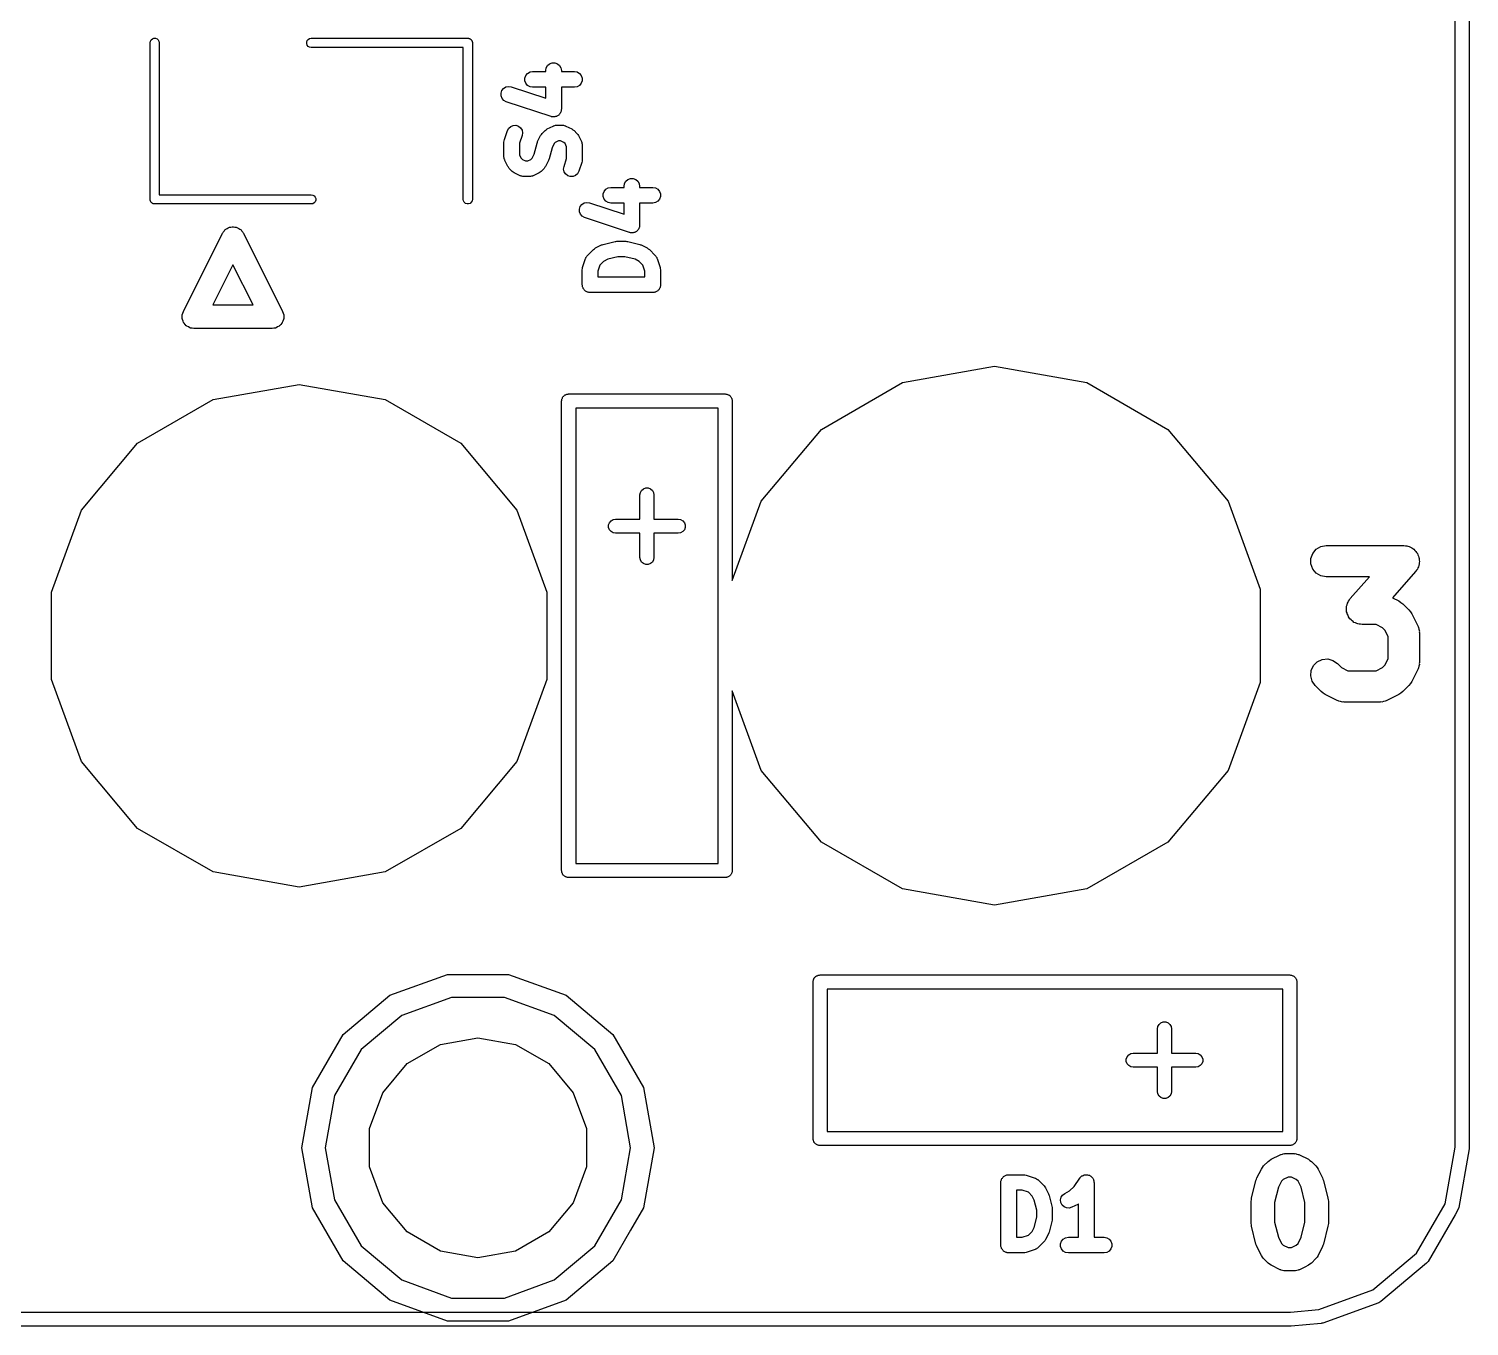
# Model space of a CAD drawing. Extents: x 51 to 137, y -158 to -25.
# Drawn here: x 113.15 to 136.51, y -122.82 to -101.76 of the extents above; entities that cross this region are included whole.
import ezdxf

# ---------------------------------------------------------------- set-up
doc = ezdxf.new("R2010")
doc.units = 0
doc.header["$MEASUREMENT"] = 0
doc.layers.add('BLACK', color=7, linetype='CONTINUOUS')

msp = doc.modelspace()

# ---------------------------------------------------------------- linework, layer by layer
at = {"layer": 'Black'}
for p, q in [((136.286, -119.911), (136.286, -28.1863)), ((136.515, -28.1813), (136.515, -119.921)), ((115.114, -101.991), (115.119, -101.965)), ((115.114, -104.531), (115.114, -101.991)), ((115.119, -101.965), (115.132, -101.943)), ((115.132, -101.943), (115.151, -101.926)), ((115.151, -101.926), (115.176, -101.917)), ((115.176, -101.917), (115.202, -101.917)), ((115.202, -101.917), (115.227, -101.926)), ((115.227, -101.926), (115.246, -101.943)), ((115.246, -101.943), (115.259, -101.965)), ((115.259, -101.965), (115.264, -101.991)), ((115.264, -101.991), (115.264, -104.456)), ((117.655, -101.978), (117.664, -101.953)), ((117.655, -102.004), (117.655, -101.978)), ((117.664, -102.028), (117.655, -102.004)), ((117.664, -101.953), (117.681, -101.934)), ((117.681, -102.048), (117.664, -102.028)), ((117.681, -101.934), (117.703, -101.921)), ((117.703, -102.061), (117.681, -102.048)), ((117.703, -101.921), (117.729, -101.916)), ((117.729, -102.066), (117.703, -102.061)), ((117.729, -101.916), (120.269, -101.916)), ((120.194, -102.066), (117.729, -102.066)), ((120.194, -104.531), (120.194, -102.066)), ((120.269, -101.916), (120.275, -101.917)), ((120.275, -101.917), (120.282, -101.917)), ((120.282, -101.917), (120.288, -101.919)), ((120.288, -101.919), (120.295, -101.921)), ((120.295, -101.921), (120.3, -101.924)), ((120.3, -101.924), (120.306, -101.926)), ((120.306, -101.926), (120.312, -101.93)), ((120.312, -101.93), (120.317, -101.934)), ((120.317, -101.934), (120.321, -101.939)), ((120.321, -101.939), (120.326, -101.943)), ((120.326, -101.943), (120.33, -101.948)), ((120.33, -101.948), (120.334, -101.953)), ((120.334, -101.953), (120.336, -101.96)), ((120.336, -101.96), (120.339, -101.965)), ((120.339, -101.965), (120.341, -101.972)), ((120.341, -101.972), (120.343, -101.978)), ((120.343, -101.978), (120.343, -101.985)), ((120.343, -101.985), (120.344, -101.991)), ((120.344, -101.991), (120.344, -104.531)), ((121.563, -102.357), (121.596, -102.329)), ((121.596, -102.329), (121.638, -102.313)), ((121.638, -102.313), (121.682, -102.313)), ((121.682, -102.313), (121.723, -102.329)), ((121.723, -102.329), (121.757, -102.357)), ((121.196, -102.562), (121.211, -102.52)), ((121.196, -102.606), (121.196, -102.562)), ((121.211, -102.52), (121.24, -102.486)), ((121.24, -102.486), (121.278, -102.464)), ((121.278, -102.464), (121.321, -102.457)), ((121.321, -102.457), (121.533, -102.457)), ((121.533, -102.439), (121.541, -102.395)), ((121.533, -102.457), (121.533, -102.439)), ((121.541, -102.395), (121.563, -102.357)), ((121.757, -102.357), (121.779, -102.395)), ((121.779, -102.395), (121.787, -102.439)), ((121.787, -102.439), (121.787, -102.457)), ((121.787, -102.457), (121.999, -102.457)), ((121.999, -102.457), (122.042, -102.464)), ((122.042, -102.464), (122.08, -102.486)), ((122.08, -102.486), (122.109, -102.52)), ((122.109, -102.52), (122.124, -102.562)), ((122.124, -102.562), (122.124, -102.606)), ((120.809, -102.807), (120.823, -102.765)), ((120.81, -102.851), (120.809, -102.807)), ((120.823, -102.765), (120.85, -102.731)), ((120.85, -102.731), (120.888, -102.707)), ((120.888, -102.707), (120.931, -102.699)), ((120.931, -102.699), (120.974, -102.705)), ((120.974, -102.705), (121.533, -102.891)), ((121.211, -102.647), (121.196, -102.606)), ((121.24, -102.681), (121.211, -102.647)), ((121.278, -102.703), (121.24, -102.681)), ((121.321, -102.711), (121.278, -102.703)), ((121.533, -102.711), (121.321, -102.711)), ((121.533, -102.891), (121.533, -102.711)), ((121.999, -102.711), (121.787, -102.711)), ((121.787, -102.711), (121.787, -103.067)), ((122.042, -102.703), (121.999, -102.711)), ((122.08, -102.681), (122.042, -102.703)), ((122.109, -102.647), (122.08, -102.681)), ((122.124, -102.606), (122.109, -102.647)), ((120.826, -102.892), (120.81, -102.851)), ((120.855, -102.925), (120.826, -102.892)), ((120.894, -102.946), (120.855, -102.925)), ((121.62, -103.188), (120.894, -102.946)), ((121.629, -103.189), (121.62, -103.188)), ((121.638, -103.193), (121.629, -103.189)), ((121.651, -103.193), (121.638, -103.193)), ((121.663, -103.194), (121.651, -103.193)), ((121.673, -103.193), (121.663, -103.194)), ((121.682, -103.193), (121.673, -103.193)), ((121.694, -103.188), (121.682, -103.193)), ((121.707, -103.186), (121.694, -103.188)), ((121.715, -103.181), (121.707, -103.186)), ((121.723, -103.177), (121.715, -103.181)), ((121.733, -103.169), (121.723, -103.177)), ((121.744, -103.162), (121.733, -103.169)), ((121.75, -103.155), (121.744, -103.162)), ((121.757, -103.149), (121.75, -103.155)), ((121.764, -103.138), (121.757, -103.149)), ((121.772, -103.128), (121.764, -103.138)), ((121.775, -103.119), (121.772, -103.128)), ((121.779, -103.111), (121.775, -103.119)), ((121.782, -103.098), (121.779, -103.111)), ((121.786, -103.086), (121.782, -103.098)), ((121.787, -103.067), (121.785, -103.077)), ((121.785, -103.077), (121.786, -103.086)), ((120.862, -103.56), (120.911, -103.414)), ((120.911, -103.414), (120.932, -103.376)), ((120.932, -103.376), (120.965, -103.346)), ((120.965, -103.346), (121.006, -103.33)), ((121.006, -103.33), (121.05, -103.329)), ((121.05, -103.329), (121.091, -103.343)), ((121.091, -103.343), (121.126, -103.37)), ((121.151, -103.495), (121.11, -103.62)), ((121.126, -103.37), (121.149, -103.408)), ((121.149, -103.408), (121.158, -103.451)), ((121.158, -103.451), (121.151, -103.495)), ((121.401, -103.591), (121.45, -103.494)), ((121.45, -103.494), (121.462, -103.478)), ((121.462, -103.478), (121.473, -103.461)), ((121.473, -103.461), (121.522, -103.413)), ((121.522, -103.413), (121.538, -103.401)), ((121.538, -103.401), (121.555, -103.389)), ((121.555, -103.389), (121.652, -103.341)), ((121.652, -103.341), (121.659, -103.339)), ((121.659, -103.339), (121.665, -103.335)), ((121.665, -103.335), (121.68, -103.333)), ((121.68, -103.333), (121.694, -103.328)), ((121.694, -103.328), (121.701, -103.329)), ((121.701, -103.329), (121.708, -103.328)), ((121.708, -103.328), (121.805, -103.328)), ((121.805, -103.328), (121.812, -103.329)), ((121.812, -103.329), (121.82, -103.328)), ((121.82, -103.328), (121.834, -103.333)), ((121.834, -103.333), (121.849, -103.335)), ((121.849, -103.335), (121.855, -103.339)), ((121.855, -103.339), (121.862, -103.341)), ((121.862, -103.341), (121.959, -103.389)), ((121.959, -103.389), (121.975, -103.401)), ((121.975, -103.401), (121.992, -103.413)), ((121.992, -103.413), (122.04, -103.461)), ((122.04, -103.461), (122.052, -103.478)), ((122.052, -103.478), (122.064, -103.494)), ((122.064, -103.494), (122.112, -103.591)), ((120.856, -103.6), (120.859, -103.58)), ((120.856, -103.842), (120.856, -103.6)), ((120.859, -103.58), (120.862, -103.56)), ((121.11, -103.62), (121.11, -103.812)), ((121.347, -103.797), (121.392, -103.617)), ((121.392, -103.617), (121.397, -103.605)), ((121.397, -103.605), (121.401, -103.591)), ((121.635, -103.692), (121.59, -103.872)), ((121.668, -103.627), (121.635, -103.692)), ((121.687, -103.607), (121.668, -103.627)), ((121.738, -103.582), (121.687, -103.607)), ((121.775, -103.582), (121.738, -103.582)), ((121.827, -103.607), (121.775, -103.582)), ((121.846, -103.627), (121.827, -103.607)), ((121.872, -103.678), (121.846, -103.627)), ((121.872, -103.869), (121.872, -103.678)), ((122.112, -103.591), (122.114, -103.598)), ((122.114, -103.598), (122.118, -103.605)), ((122.118, -103.605), (122.121, -103.619)), ((122.121, -103.619), (122.125, -103.634)), ((122.125, -103.634), (122.124, -103.641)), ((122.124, -103.641), (122.126, -103.648)), ((122.126, -103.648), (122.126, -103.89)), ((120.857, -103.849), (120.856, -103.842)), ((120.856, -103.856), (120.857, -103.849)), ((120.861, -103.87), (120.856, -103.856)), ((120.863, -103.885), (120.861, -103.87)), ((120.867, -103.891), (120.863, -103.885)), ((120.869, -103.898), (120.867, -103.891)), ((120.917, -103.995), (120.869, -103.898)), ((121.11, -103.812), (121.135, -103.863)), ((121.135, -103.863), (121.155, -103.882)), ((121.155, -103.882), (121.206, -103.908)), ((121.206, -103.908), (121.243, -103.908)), ((121.243, -103.908), (121.294, -103.882)), ((121.294, -103.882), (121.314, -103.863)), ((121.314, -103.863), (121.347, -103.797)), ((121.58, -103.898), (121.532, -103.995)), ((121.584, -103.885), (121.58, -103.898)), ((121.59, -103.872), (121.584, -103.885)), ((121.83, -103.995), (121.872, -103.869)), ((122.119, -103.93), (122.071, -104.075)), ((122.122, -103.91), (122.119, -103.93)), ((122.126, -103.89), (122.122, -103.91)), ((120.93, -104.011), (120.917, -103.995)), ((120.941, -104.028), (120.93, -104.011)), ((120.99, -104.077), (120.941, -104.028)), ((121.006, -104.088), (120.99, -104.077)), ((121.023, -104.1), (121.006, -104.088)), ((121.119, -104.149), (121.023, -104.1)), ((121.126, -104.151), (121.119, -104.149)), ((121.133, -104.154), (121.126, -104.151)), ((121.147, -104.157), (121.133, -104.154)), ((121.162, -104.161), (121.147, -104.157)), ((121.169, -104.161), (121.162, -104.161)), ((121.176, -104.162), (121.169, -104.161)), ((121.273, -104.162), (121.176, -104.162)), ((121.28, -104.161), (121.273, -104.162)), ((121.287, -104.161), (121.28, -104.161)), ((121.302, -104.157), (121.287, -104.161)), ((121.316, -104.154), (121.302, -104.157)), ((121.323, -104.151), (121.316, -104.154)), ((121.33, -104.149), (121.323, -104.151)), ((121.426, -104.1), (121.33, -104.149)), ((121.443, -104.088), (121.426, -104.1)), ((121.459, -104.077), (121.443, -104.088)), ((121.508, -104.028), (121.459, -104.077)), ((121.52, -104.011), (121.508, -104.028)), ((121.532, -103.995), (121.52, -104.011)), ((121.823, -104.039), (121.83, -103.995)), ((121.832, -104.082), (121.823, -104.039)), ((121.855, -104.119), (121.832, -104.082)), ((121.89, -104.147), (121.855, -104.119)), ((121.932, -104.161), (121.89, -104.147)), ((121.976, -104.16), (121.932, -104.161)), ((122.017, -104.143), (121.976, -104.16)), ((122.05, -104.114), (122.017, -104.143)), ((122.071, -104.075), (122.05, -104.114)), ((122.833, -104.238), (122.867, -104.21)), ((122.867, -104.21), (122.908, -104.195)), ((122.908, -104.195), (122.952, -104.195)), ((122.952, -104.195), (122.994, -104.21)), ((122.994, -104.21), (123.027, -104.238)), ((122.466, -104.443), (122.482, -104.401)), ((122.466, -104.487), (122.466, -104.443)), ((122.482, -104.401), (122.51, -104.368)), ((122.51, -104.368), (122.548, -104.346)), ((122.548, -104.346), (122.592, -104.338)), ((122.592, -104.338), (122.803, -104.338)), ((122.803, -104.32), (122.811, -104.276)), ((122.803, -104.338), (122.803, -104.32)), ((122.811, -104.276), (122.833, -104.238)), ((123.027, -104.238), (123.05, -104.276)), ((123.05, -104.276), (123.057, -104.32)), ((123.057, -104.32), (123.057, -104.338)), ((123.057, -104.338), (123.269, -104.338)), ((123.269, -104.338), (123.312, -104.346)), ((123.312, -104.346), (123.35, -104.368)), ((123.35, -104.368), (123.379, -104.401)), ((123.379, -104.401), (123.394, -104.443)), ((123.394, -104.443), (123.394, -104.487)), ((115.115, -104.537), (115.114, -104.531)), ((115.115, -104.544), (115.115, -104.537)), ((115.117, -104.55), (115.115, -104.544)), ((115.119, -104.557), (115.117, -104.55)), ((115.122, -104.562), (115.119, -104.557)), ((115.124, -104.569), (115.122, -104.562)), ((115.128, -104.574), (115.124, -104.569)), ((115.132, -104.579), (115.128, -104.574)), ((115.137, -104.583), (115.132, -104.579)), ((115.141, -104.588), (115.137, -104.583)), ((115.146, -104.592), (115.141, -104.588)), ((115.151, -104.596), (115.146, -104.592)), ((115.158, -104.598), (115.151, -104.596)), ((115.163, -104.601), (115.158, -104.598)), ((115.17, -104.603), (115.163, -104.601)), ((115.176, -104.605), (115.17, -104.603)), ((115.183, -104.605), (115.176, -104.605)), ((115.189, -104.606), (115.183, -104.605)), ((117.729, -104.606), (115.189, -104.606)), ((115.264, -104.456), (117.729, -104.456)), ((117.729, -104.456), (117.755, -104.461)), ((117.755, -104.601), (117.729, -104.606)), ((117.755, -104.461), (117.777, -104.474)), ((117.777, -104.588), (117.755, -104.601)), ((117.777, -104.474), (117.794, -104.493)), ((117.794, -104.569), (117.777, -104.588)), ((117.794, -104.493), (117.803, -104.518)), ((117.803, -104.544), (117.794, -104.569)), ((117.803, -104.518), (117.803, -104.544)), ((120.199, -104.557), (120.194, -104.531)), ((120.212, -104.579), (120.199, -104.557)), ((120.231, -104.596), (120.212, -104.579)), ((120.256, -104.605), (120.231, -104.596)), ((120.282, -104.605), (120.256, -104.605)), ((120.306, -104.596), (120.282, -104.605)), ((120.326, -104.579), (120.306, -104.596)), ((120.339, -104.557), (120.326, -104.579)), ((120.344, -104.531), (120.339, -104.557)), ((122.079, -104.688), (122.093, -104.646)), ((122.08, -104.732), (122.079, -104.688)), ((122.093, -104.646), (122.12, -104.612)), ((122.12, -104.612), (122.158, -104.589)), ((122.158, -104.589), (122.201, -104.58)), ((122.201, -104.58), (122.245, -104.586)), ((122.245, -104.586), (122.803, -104.773)), ((122.482, -104.528), (122.466, -104.487)), ((122.51, -104.562), (122.482, -104.528)), ((122.548, -104.584), (122.51, -104.562)), ((122.592, -104.592), (122.548, -104.584)), ((122.803, -104.592), (122.592, -104.592)), ((122.803, -104.773), (122.803, -104.592)), ((123.269, -104.592), (123.057, -104.592)), ((123.057, -104.592), (123.057, -104.949)), ((123.312, -104.584), (123.269, -104.592)), ((123.35, -104.562), (123.312, -104.584)), ((123.379, -104.528), (123.35, -104.562)), ((123.394, -104.487), (123.379, -104.528)), ((122.096, -104.773), (122.08, -104.732)), ((122.126, -104.806), (122.096, -104.773)), ((122.164, -104.827), (122.126, -104.806)), ((122.89, -105.069), (122.164, -104.827)), ((115.654, -106.351), (116.289, -105.081)), ((116.289, -105.081), (116.295, -105.072)), ((116.295, -105.072), (116.3, -105.061)), ((116.3, -105.061), (116.315, -105.045)), ((116.315, -105.045), (116.328, -105.028)), ((116.328, -105.028), (116.338, -105.021)), ((116.338, -105.021), (116.346, -105.013)), ((116.346, -105.013), (116.365, -105.003)), ((116.365, -105.003), (116.383, -104.991)), ((116.383, -104.991), (116.394, -104.989)), ((116.394, -104.989), (116.405, -104.983)), ((116.405, -104.983), (116.426, -104.981)), ((116.426, -104.981), (116.448, -104.976)), ((116.448, -104.976), (116.459, -104.977)), ((116.459, -104.977), (116.47, -104.976)), ((116.47, -104.976), (116.492, -104.981)), ((116.492, -104.981), (116.513, -104.983)), ((116.513, -104.983), (116.524, -104.989)), ((116.524, -104.989), (116.535, -104.991)), ((116.535, -104.991), (116.553, -105.003)), ((116.553, -105.003), (116.572, -105.013)), ((116.572, -105.013), (116.58, -105.021)), ((116.58, -105.021), (116.59, -105.028)), ((116.59, -105.028), (116.603, -105.045)), ((116.603, -105.045), (116.618, -105.061)), ((116.618, -105.061), (116.623, -105.072)), ((116.623, -105.072), (116.629, -105.081)), ((116.629, -105.081), (117.264, -106.351)), ((122.899, -105.071), (122.89, -105.069)), ((122.908, -105.074), (122.899, -105.071)), ((122.921, -105.074), (122.908, -105.074)), ((122.934, -105.076), (122.921, -105.074)), ((122.943, -105.074), (122.934, -105.076)), ((122.952, -105.074), (122.943, -105.074)), ((122.964, -105.069), (122.952, -105.074)), ((122.977, -105.067), (122.964, -105.069)), ((122.985, -105.062), (122.977, -105.067)), ((122.994, -105.059), (122.985, -105.062)), ((123.004, -105.051), (122.994, -105.059)), ((123.014, -105.044), (123.004, -105.051)), ((123.02, -105.036), (123.014, -105.044)), ((123.027, -105.03), (123.02, -105.036)), ((123.034, -105.019), (123.027, -105.03)), ((123.042, -105.009), (123.034, -105.019)), ((123.045, -105), (123.042, -105.009)), ((123.05, -104.992), (123.045, -105)), ((123.052, -104.98), (123.05, -104.992)), ((123.056, -104.967), (123.052, -104.98)), ((123.057, -104.949), (123.056, -104.958)), ((123.056, -104.958), (123.056, -104.967)), ((122.211, -105.44), (122.308, -105.343)), ((122.308, -105.343), (122.325, -105.331)), ((122.325, -105.331), (122.341, -105.319)), ((122.341, -105.319), (122.438, -105.271)), ((122.438, -105.271), (122.451, -105.267)), ((122.451, -105.267), (122.464, -105.261)), ((122.464, -105.261), (122.657, -105.213)), ((122.657, -105.213), (122.673, -105.212)), ((122.673, -105.212), (122.688, -105.209)), ((122.688, -105.209), (122.833, -105.209)), ((122.833, -105.209), (122.849, -105.212)), ((122.849, -105.212), (122.864, -105.213)), ((122.864, -105.213), (123.058, -105.261)), ((123.058, -105.261), (123.07, -105.267)), ((123.07, -105.267), (123.084, -105.271)), ((123.084, -105.271), (123.181, -105.319)), ((123.181, -105.319), (123.197, -105.331)), ((123.197, -105.331), (123.214, -105.343)), ((123.214, -105.343), (123.31, -105.44)), ((116.459, -105.592), (116.132, -106.245)), ((116.786, -106.245), (116.459, -105.592)), ((122.132, -105.634), (122.181, -105.489)), ((122.181, -105.489), (122.184, -105.483)), ((122.184, -105.483), (122.186, -105.476)), ((122.186, -105.476), (122.195, -105.463)), ((122.195, -105.463), (122.202, -105.45)), ((122.202, -105.45), (122.207, -105.446)), ((122.207, -105.446), (122.211, -105.44)), ((122.412, -105.598), (122.38, -105.695)), ((122.473, -105.537), (122.412, -105.598)), ((122.539, -105.504), (122.473, -105.537)), ((122.704, -105.463), (122.539, -105.504)), ((122.818, -105.463), (122.704, -105.463)), ((122.983, -105.504), (122.818, -105.463)), ((123.048, -105.537), (122.983, -105.504)), ((123.109, -105.598), (123.048, -105.537)), ((123.142, -105.695), (123.109, -105.598)), ((123.31, -105.44), (123.314, -105.446)), ((123.314, -105.446), (123.32, -105.45)), ((123.32, -105.45), (123.327, -105.463)), ((123.327, -105.463), (123.336, -105.476)), ((123.336, -105.476), (123.337, -105.483)), ((123.337, -105.483), (123.341, -105.489)), ((123.341, -105.489), (123.389, -105.634)), ((122.126, -105.674), (122.129, -105.654)), ((122.126, -105.916), (122.126, -105.674)), ((122.129, -105.654), (122.132, -105.634)), ((122.38, -105.695), (122.38, -105.789)), ((122.38, -105.789), (123.142, -105.789)), ((123.142, -105.789), (123.142, -105.695)), ((123.389, -105.634), (123.392, -105.654)), ((123.392, -105.654), (123.396, -105.674)), ((123.396, -105.674), (123.396, -105.916)), ((122.128, -105.927), (122.126, -105.916)), ((122.128, -105.938), (122.128, -105.927)), ((122.132, -105.949), (122.128, -105.938)), ((122.134, -105.96), (122.132, -105.949)), ((122.139, -105.969), (122.134, -105.96)), ((122.143, -105.98), (122.139, -105.969)), ((122.15, -105.988), (122.143, -105.98)), ((122.156, -105.998), (122.15, -105.988)), ((122.164, -106.005), (122.156, -105.998)), ((122.171, -106.014), (122.164, -106.005)), ((122.181, -106.019), (122.171, -106.014)), ((122.189, -106.026), (122.181, -106.019)), ((122.2, -106.03), (122.189, -106.026)), ((122.209, -106.036), (122.2, -106.03)), ((122.22, -106.038), (122.209, -106.036)), ((122.231, -106.041), (122.22, -106.038)), ((122.242, -106.041), (122.231, -106.041)), ((122.253, -106.043), (122.242, -106.041)), ((123.269, -106.043), (122.253, -106.043)), ((123.28, -106.041), (123.269, -106.043)), ((123.291, -106.041), (123.28, -106.041)), ((123.301, -106.038), (123.291, -106.041)), ((123.312, -106.036), (123.301, -106.038)), ((123.322, -106.03), (123.312, -106.036)), ((123.332, -106.026), (123.322, -106.03)), ((123.341, -106.019), (123.332, -106.026)), ((123.35, -106.014), (123.341, -106.019)), ((123.358, -106.005), (123.35, -106.014)), ((123.366, -105.998), (123.358, -106.005)), ((123.372, -105.988), (123.366, -105.998)), ((123.379, -105.98), (123.372, -105.988)), ((123.383, -105.969), (123.379, -105.98)), ((123.388, -105.96), (123.383, -105.969)), ((123.39, -105.949), (123.388, -105.96)), ((123.394, -105.938), (123.39, -105.949)), ((123.396, -105.916), (123.394, -105.927)), ((123.394, -105.927), (123.394, -105.938)), ((116.132, -106.245), (116.786, -106.245)), ((115.635, -106.414), (115.636, -106.409)), ((115.636, -106.442), (115.635, -106.414)), ((115.636, -106.403), (115.646, -106.377)), ((115.636, -106.409), (115.636, -106.403)), ((115.636, -106.469), (115.636, -106.442)), ((115.638, -106.475), (115.636, -106.469)), ((115.639, -106.48), (115.638, -106.475)), ((115.65, -106.505), (115.639, -106.48)), ((115.646, -106.377), (115.654, -106.351)), ((115.659, -106.531), (115.65, -106.505)), ((115.663, -106.536), (115.659, -106.531)), ((115.665, -106.541), (115.663, -106.536)), ((115.684, -106.561), (115.665, -106.541)), ((117.253, -106.541), (117.234, -106.561)), ((117.255, -106.536), (117.253, -106.541)), ((117.259, -106.531), (117.255, -106.536)), ((117.268, -106.505), (117.259, -106.531)), ((117.264, -106.351), (117.272, -106.377)), ((117.279, -106.48), (117.268, -106.505)), ((117.272, -106.377), (117.282, -106.403)), ((117.28, -106.475), (117.279, -106.48)), ((117.282, -106.469), (117.28, -106.475)), ((117.282, -106.403), (117.282, -106.409)), ((117.282, -106.409), (117.283, -106.414)), ((117.283, -106.414), (117.282, -106.442)), ((117.282, -106.442), (117.282, -106.469)), ((115.702, -106.582), (115.684, -106.561)), ((115.707, -106.585), (115.702, -106.582)), ((115.711, -106.589), (115.707, -106.585)), ((115.735, -106.601), (115.711, -106.589)), ((115.759, -106.615), (115.735, -106.601)), ((115.765, -106.616), (115.759, -106.615)), ((115.77, -106.619), (115.765, -106.616)), ((115.797, -106.622), (115.77, -106.619)), ((115.824, -106.626), (115.797, -106.622)), ((117.094, -106.626), (115.824, -106.626)), ((117.121, -106.622), (117.094, -106.626)), ((117.148, -106.619), (117.121, -106.622)), ((117.153, -106.616), (117.148, -106.619)), ((117.159, -106.615), (117.153, -106.616)), ((117.183, -106.601), (117.159, -106.615)), ((117.207, -106.589), (117.183, -106.601)), ((117.211, -106.585), (117.207, -106.589)), ((117.216, -106.582), (117.211, -106.585)), ((117.234, -106.561), (117.216, -106.582)), ((127.32, -107.504), (128.816, -107.24)), ((128.816, -107.24), (130.312, -107.504)), ((116.138, -107.78), (117.533, -107.533)), ((117.533, -107.533), (118.928, -107.78)), ((121.817, -107.73), (121.825, -107.723)), ((121.825, -107.723), (121.832, -107.715)), ((121.832, -107.715), (121.84, -107.71)), ((121.84, -107.71), (121.848, -107.704)), ((121.848, -107.704), (121.857, -107.701)), ((121.857, -107.701), (121.866, -107.696)), ((121.866, -107.696), (121.876, -107.694)), ((121.876, -107.694), (121.885, -107.69)), ((121.885, -107.69), (121.895, -107.69)), ((121.895, -107.69), (121.905, -107.689)), ((121.905, -107.689), (124.445, -107.689)), ((124.445, -107.689), (124.455, -107.69)), ((124.455, -107.69), (124.465, -107.69)), ((124.465, -107.69), (124.474, -107.694)), ((124.474, -107.694), (124.484, -107.696)), ((124.484, -107.696), (124.493, -107.701)), ((124.493, -107.701), (124.502, -107.704)), ((124.502, -107.704), (124.51, -107.71)), ((124.51, -107.71), (124.518, -107.715)), ((124.518, -107.715), (124.525, -107.723)), ((124.525, -107.723), (124.533, -107.73)), ((126.005, -108.263), (127.32, -107.504)), ((130.312, -107.504), (131.627, -108.263)), ((114.911, -108.488), (116.138, -107.78)), ((118.928, -107.78), (120.155, -108.488)), ((121.791, -107.803), (121.792, -107.793)), ((121.791, -115.423), (121.791, -107.803)), ((121.792, -107.783), (121.796, -107.774)), ((121.792, -107.793), (121.792, -107.783)), ((121.796, -107.774), (121.798, -107.764)), ((121.798, -107.764), (121.803, -107.755)), ((121.803, -107.755), (121.806, -107.746)), ((121.806, -107.746), (121.812, -107.738)), ((121.812, -107.738), (121.817, -107.73)), ((124.331, -107.917), (122.019, -107.917)), ((122.019, -107.917), (122.019, -115.309)), ((124.331, -115.309), (124.331, -107.917)), ((124.533, -107.73), (124.538, -107.738)), ((124.538, -107.738), (124.544, -107.746)), ((124.544, -107.746), (124.547, -107.755)), ((124.547, -107.755), (124.552, -107.764)), ((124.552, -107.764), (124.554, -107.774)), ((124.554, -107.774), (124.558, -107.783)), ((124.558, -107.783), (124.558, -107.793)), ((124.558, -107.793), (124.559, -107.803)), ((124.559, -107.803), (124.559, -110.717)), ((125.029, -109.427), (126.005, -108.263)), ((131.627, -108.263), (132.603, -109.427)), ((114, -109.573), (114.911, -108.488)), ((120.155, -108.488), (121.066, -109.573)), ((123.061, -109.327), (123.068, -109.288)), ((123.061, -109.721), (123.061, -109.327)), ((123.068, -109.288), (123.087, -109.254)), ((123.087, -109.254), (123.118, -109.228)), ((123.118, -109.228), (123.155, -109.214)), ((123.155, -109.214), (123.195, -109.214)), ((123.195, -109.214), (123.232, -109.228)), ((123.232, -109.228), (123.263, -109.254)), ((123.263, -109.254), (123.282, -109.288)), ((123.282, -109.288), (123.289, -109.327)), ((123.289, -109.327), (123.289, -109.721)), ((113.515, -110.905), (114, -109.573)), ((121.066, -109.573), (121.551, -110.905)), ((124.559, -110.717), (125.029, -109.427)), ((132.603, -109.427), (133.122, -110.854)), ((122.554, -109.815), (122.568, -109.778)), ((122.554, -109.855), (122.554, -109.815)), ((122.568, -109.778), (122.594, -109.747)), ((122.594, -109.747), (122.628, -109.728)), ((122.628, -109.728), (122.667, -109.721)), ((122.667, -109.721), (123.061, -109.721)), ((123.289, -109.721), (123.683, -109.721)), ((123.683, -109.721), (123.722, -109.728)), ((123.722, -109.728), (123.756, -109.747)), ((123.756, -109.747), (123.782, -109.778)), ((123.782, -109.778), (123.796, -109.815)), ((123.796, -109.815), (123.796, -109.855)), ((122.568, -109.892), (122.554, -109.855)), ((122.594, -109.923), (122.568, -109.892)), ((122.628, -109.942), (122.594, -109.923)), ((122.667, -109.949), (122.628, -109.942)), ((123.061, -109.949), (122.667, -109.949)), ((123.061, -110.343), (123.061, -109.949)), ((123.683, -109.949), (123.289, -109.949)), ((123.289, -109.949), (123.289, -110.343)), ((123.722, -109.942), (123.683, -109.949)), ((123.756, -109.923), (123.722, -109.942)), ((123.782, -109.892), (123.756, -109.923)), ((123.796, -109.855), (123.782, -109.892)), ((133.947, -110.359), (133.977, -110.276)), ((133.977, -110.276), (134.033, -110.209)), ((134.033, -110.209), (134.11, -110.165)), ((134.11, -110.165), (134.197, -110.149)), ((134.197, -110.149), (135.455, -110.149)), ((135.455, -110.149), (135.479, -110.154)), ((135.479, -110.154), (135.504, -110.154)), ((135.504, -110.154), (135.522, -110.161)), ((135.522, -110.161), (135.541, -110.165)), ((135.541, -110.165), (135.563, -110.177)), ((135.563, -110.177), (135.586, -110.186)), ((135.586, -110.186), (135.601, -110.199)), ((135.601, -110.199), (135.618, -110.209)), ((135.618, -110.209), (135.634, -110.228)), ((135.634, -110.228), (135.652, -110.244)), ((135.652, -110.244), (135.662, -110.261)), ((135.662, -110.261), (135.675, -110.276)), ((135.675, -110.276), (135.683, -110.3)), ((123.068, -110.382), (123.061, -110.343)), ((123.087, -110.416), (123.068, -110.382)), ((123.118, -110.442), (123.087, -110.416)), ((123.155, -110.456), (123.118, -110.442)), ((123.195, -110.456), (123.155, -110.456)), ((123.232, -110.442), (123.195, -110.456)), ((123.263, -110.416), (123.232, -110.442)), ((123.282, -110.382), (123.263, -110.416)), ((123.289, -110.343), (123.282, -110.382)), ((133.947, -110.448), (133.947, -110.359)), ((133.977, -110.53), (133.947, -110.448)), ((134.033, -110.598), (133.977, -110.53)), ((135.675, -110.53), (135.659, -110.549)), ((135.681, -110.512), (135.675, -110.53)), ((135.691, -110.495), (135.681, -110.512)), ((135.683, -110.3), (135.695, -110.321)), ((135.696, -110.471), (135.691, -110.495)), ((135.695, -110.321), (135.698, -110.341)), ((135.705, -110.448), (135.696, -110.471)), ((135.698, -110.341), (135.705, -110.359)), ((135.705, -110.359), (135.705, -110.384)), ((135.705, -110.384), (135.709, -110.409)), ((135.709, -110.409), (135.705, -110.428)), ((135.705, -110.428), (135.705, -110.448)), ((134.11, -110.642), (134.033, -110.598)), ((134.197, -110.657), (134.11, -110.642)), ((134.895, -110.657), (134.197, -110.657)), ((134.586, -111.01), (134.895, -110.657)), ((135.646, -110.571), (135.273, -110.996)), ((135.659, -110.549), (135.646, -110.571)), ((113.515, -112.321), (113.515, -110.905)), ((121.551, -110.905), (121.551, -112.321)), ((133.122, -110.854), (133.122, -112.372)), ((135.273, -110.996), (135.375, -111.047)), ((134.523, -111.172), (134.527, -111.153)), ((134.527, -111.197), (134.523, -111.172)), ((134.527, -111.133), (134.536, -111.11)), ((134.527, -111.153), (134.527, -111.133)), ((134.527, -111.222), (134.527, -111.197)), ((134.534, -111.24), (134.527, -111.222)), ((134.536, -111.11), (134.54, -111.086)), ((134.54, -111.086), (134.551, -111.069)), ((134.551, -111.069), (134.557, -111.05)), ((134.557, -111.05), (134.573, -111.031)), ((134.573, -111.031), (134.586, -111.01)), ((135.375, -111.047), (135.407, -111.071)), ((135.407, -111.071), (135.441, -111.095)), ((135.441, -111.095), (135.537, -111.191)), ((135.537, -111.191), (135.561, -111.225)), ((135.561, -111.225), (135.585, -111.257)), ((134.537, -111.259), (134.534, -111.24)), ((134.549, -111.281), (134.537, -111.259)), ((134.557, -111.304), (134.549, -111.281)), ((134.57, -111.32), (134.557, -111.304)), ((134.579, -111.337), (134.57, -111.32)), ((134.598, -111.353), (134.579, -111.337)), ((134.614, -111.372), (134.598, -111.353)), ((134.631, -111.382), (134.614, -111.372)), ((134.646, -111.395), (134.631, -111.382)), ((134.669, -111.404), (134.646, -111.395)), ((134.69, -111.416), (134.669, -111.404)), ((134.71, -111.42), (134.69, -111.416)), ((134.728, -111.427), (134.71, -111.42)), ((134.753, -111.427), (134.728, -111.427)), ((134.777, -111.431), (134.753, -111.427)), ((135.008, -111.431), (134.777, -111.431)), ((135.111, -111.483), (135.008, -111.431)), ((135.585, -111.257), (135.682, -111.451)), ((135.682, -111.451), (135.686, -111.465)), ((135.686, -111.465), (135.693, -111.478)), ((135.149, -111.521), (135.111, -111.483)), ((135.201, -111.625), (135.149, -111.521)), ((135.201, -111.988), (135.201, -111.625)), ((135.693, -111.478), (135.698, -111.507)), ((135.698, -111.507), (135.707, -111.536)), ((135.707, -111.536), (135.706, -111.55)), ((135.706, -111.55), (135.709, -111.565)), ((135.709, -111.565), (135.709, -112.048)), ((133.951, -112.176), (133.989, -112.096)), ((133.989, -112.096), (134.051, -112.034)), ((134.051, -112.034), (134.131, -111.997)), ((134.131, -111.997), (134.219, -111.989)), ((134.219, -111.989), (134.304, -112.012)), ((134.304, -112.012), (134.376, -112.062)), ((134.376, -112.062), (134.444, -112.13)), ((134.444, -112.13), (134.547, -112.181)), ((135.008, -112.181), (135.111, -112.13)), ((135.111, -112.13), (135.149, -112.091)), ((135.149, -112.091), (135.201, -111.988)), ((135.682, -112.162), (135.585, -112.355)), ((135.686, -112.148), (135.682, -112.162)), ((135.693, -112.135), (135.686, -112.148)), ((135.698, -112.106), (135.693, -112.135)), ((135.707, -112.077), (135.698, -112.106)), ((135.709, -112.048), (135.706, -112.063)), ((135.706, -112.063), (135.707, -112.077)), ((114, -113.653), (113.515, -112.321)), ((121.551, -112.321), (121.066, -113.653)), ((133.122, -112.372), (132.603, -113.799)), ((133.944, -112.264), (133.951, -112.176)), ((133.966, -112.349), (133.944, -112.264)), ((134.017, -112.421), (133.966, -112.349)), ((134.547, -112.181), (135.008, -112.181)), ((135.561, -112.388), (135.537, -112.421)), ((135.585, -112.355), (135.561, -112.388)), ((125.029, -113.799), (124.559, -112.509)), ((124.559, -112.509), (124.559, -115.423)), ((134.114, -112.518), (134.017, -112.421)), ((134.147, -112.542), (134.114, -112.518)), ((134.18, -112.566), (134.147, -112.542)), ((134.373, -112.663), (134.18, -112.566)), ((135.375, -112.566), (135.181, -112.663)), ((135.407, -112.542), (135.375, -112.566)), ((135.441, -112.518), (135.407, -112.542)), ((135.537, -112.421), (135.441, -112.518)), ((134.387, -112.667), (134.373, -112.663)), ((134.4, -112.674), (134.387, -112.667)), ((134.429, -112.679), (134.4, -112.674)), ((134.458, -112.688), (134.429, -112.679)), ((134.473, -112.687), (134.458, -112.688)), ((134.487, -112.689), (134.473, -112.687)), ((135.068, -112.689), (134.487, -112.689)), ((135.082, -112.687), (135.068, -112.689)), ((135.097, -112.688), (135.082, -112.687)), ((135.125, -112.679), (135.097, -112.688)), ((135.154, -112.674), (135.125, -112.679)), ((135.167, -112.667), (135.154, -112.674)), ((135.181, -112.663), (135.167, -112.667)), ((114.911, -114.738), (114, -113.653)), ((121.066, -113.653), (120.155, -114.738)), ((126.005, -114.963), (125.029, -113.799)), ((132.603, -113.799), (131.627, -114.963)), ((116.138, -115.446), (114.911, -114.738)), ((120.155, -114.738), (118.928, -115.446)), ((127.32, -115.722), (126.005, -114.963)), ((131.627, -114.963), (130.312, -115.722)), ((121.792, -115.433), (121.791, -115.423)), ((121.792, -115.443), (121.792, -115.433)), ((122.019, -115.309), (124.331, -115.309)), ((124.559, -115.423), (124.558, -115.433)), ((124.558, -115.433), (124.558, -115.443)), ((117.533, -115.693), (116.138, -115.446)), ((118.928, -115.446), (117.533, -115.693)), ((121.796, -115.452), (121.792, -115.443)), ((121.798, -115.462), (121.796, -115.452)), ((121.803, -115.471), (121.798, -115.462)), ((121.806, -115.48), (121.803, -115.471)), ((121.812, -115.488), (121.806, -115.48)), ((121.817, -115.496), (121.812, -115.488)), ((121.825, -115.503), (121.817, -115.496)), ((121.832, -115.511), (121.825, -115.503)), ((121.84, -115.516), (121.832, -115.511)), ((121.848, -115.522), (121.84, -115.516)), ((121.857, -115.525), (121.848, -115.522)), ((121.866, -115.53), (121.857, -115.525)), ((121.876, -115.532), (121.866, -115.53)), ((121.885, -115.536), (121.876, -115.532)), ((121.895, -115.536), (121.885, -115.536)), ((121.905, -115.537), (121.895, -115.536)), ((124.445, -115.537), (121.905, -115.537)), ((124.455, -115.536), (124.445, -115.537)), ((124.465, -115.536), (124.455, -115.536)), ((124.474, -115.532), (124.465, -115.536)), ((124.484, -115.53), (124.474, -115.532)), ((124.493, -115.525), (124.484, -115.53)), ((124.502, -115.522), (124.493, -115.525)), ((124.51, -115.516), (124.502, -115.522)), ((124.518, -115.511), (124.51, -115.516)), ((124.525, -115.503), (124.518, -115.511)), ((124.533, -115.496), (124.525, -115.503)), ((124.538, -115.488), (124.533, -115.496)), ((124.544, -115.48), (124.538, -115.488)), ((124.547, -115.471), (124.544, -115.48)), ((124.552, -115.462), (124.547, -115.471)), ((124.554, -115.452), (124.552, -115.462)), ((124.558, -115.443), (124.554, -115.452)), ((128.816, -115.986), (127.32, -115.722)), ((130.312, -115.722), (128.816, -115.986)), ((119.005, -117.446), (119.938, -117.107)), ((119.938, -117.107), (120.93, -117.107)), ((120.93, -117.107), (121.863, -117.446)), ((125.87, -117.231), (125.871, -117.221)), ((125.87, -119.771), (125.87, -117.231)), ((125.871, -117.211), (125.875, -117.202)), ((125.871, -117.221), (125.871, -117.211)), ((125.875, -117.202), (125.877, -117.192)), ((125.877, -117.192), (125.882, -117.183)), ((125.882, -117.183), (125.885, -117.174)), ((125.885, -117.174), (125.891, -117.166)), ((125.891, -117.166), (125.896, -117.158)), ((125.896, -117.158), (125.904, -117.151)), ((125.904, -117.151), (125.911, -117.143)), ((125.911, -117.143), (125.919, -117.138)), ((125.919, -117.138), (125.927, -117.132)), ((125.927, -117.132), (125.936, -117.129)), ((125.936, -117.129), (125.945, -117.124)), ((125.945, -117.124), (125.955, -117.122)), ((125.955, -117.122), (125.964, -117.118)), ((125.964, -117.118), (125.974, -117.118)), ((125.974, -117.118), (125.984, -117.117)), ((125.984, -117.117), (133.604, -117.117)), ((133.604, -117.117), (133.614, -117.118)), ((133.614, -117.118), (133.624, -117.118)), ((133.624, -117.118), (133.633, -117.122)), ((133.633, -117.122), (133.643, -117.124)), ((133.643, -117.124), (133.652, -117.129)), ((133.652, -117.129), (133.661, -117.132)), ((133.661, -117.132), (133.669, -117.138)), ((133.669, -117.138), (133.677, -117.143)), ((133.677, -117.143), (133.684, -117.151)), ((133.684, -117.151), (133.692, -117.158)), ((133.692, -117.158), (133.697, -117.166)), ((133.697, -117.166), (133.703, -117.174)), ((133.703, -117.174), (133.706, -117.183)), ((133.706, -117.183), (133.711, -117.192)), ((133.711, -117.192), (133.713, -117.202)), ((133.713, -117.202), (133.717, -117.211)), ((133.717, -117.211), (133.717, -117.221)), ((133.717, -117.221), (133.718, -117.231)), ((133.718, -117.231), (133.718, -119.771)), ((118.245, -118.084), (119.005, -117.446)), ((120.004, -117.482), (119.196, -117.776)), ((120.864, -117.482), (120.004, -117.482)), ((121.672, -117.776), (120.864, -117.482)), ((121.863, -117.446), (122.623, -118.084)), ((133.49, -117.345), (126.098, -117.345)), ((126.098, -117.345), (126.098, -119.657)), ((133.49, -119.657), (133.49, -117.345)), ((119.196, -117.776), (118.537, -118.329)), ((122.331, -118.329), (121.672, -117.776)), ((131.458, -117.993), (131.465, -117.954)), ((131.458, -118.387), (131.458, -117.993)), ((131.465, -117.954), (131.484, -117.92)), ((131.484, -117.92), (131.515, -117.894)), ((131.515, -117.894), (131.552, -117.88)), ((131.552, -117.88), (131.592, -117.88)), ((131.592, -117.88), (131.629, -117.894)), ((131.629, -117.894), (131.66, -117.92)), ((131.66, -117.92), (131.679, -117.954)), ((131.679, -117.954), (131.686, -117.993)), ((131.686, -117.993), (131.686, -118.387)), ((117.749, -118.944), (118.245, -118.084)), ((119.824, -118.244), (120.434, -118.136)), ((120.434, -118.136), (121.044, -118.244)), ((122.623, -118.084), (123.119, -118.944)), ((118.537, -118.329), (118.107, -119.074)), ((119.287, -118.554), (119.824, -118.244)), ((121.044, -118.244), (121.581, -118.554)), ((122.761, -119.074), (122.331, -118.329)), ((130.951, -118.481), (130.965, -118.444)), ((130.965, -118.444), (130.991, -118.413)), ((130.991, -118.413), (131.025, -118.394)), ((131.025, -118.394), (131.064, -118.387)), ((131.064, -118.387), (131.458, -118.387)), ((131.686, -118.387), (132.08, -118.387)), ((132.08, -118.387), (132.119, -118.394)), ((132.119, -118.394), (132.153, -118.413)), ((132.153, -118.413), (132.179, -118.444)), ((132.179, -118.444), (132.193, -118.481)), ((118.888, -119.029), (119.287, -118.554)), ((121.581, -118.554), (121.98, -119.029)), ((130.951, -118.521), (130.951, -118.481)), ((130.965, -118.558), (130.951, -118.521)), ((130.991, -118.589), (130.965, -118.558)), ((131.025, -118.608), (130.991, -118.589)), ((131.064, -118.615), (131.025, -118.608)), ((131.458, -118.615), (131.064, -118.615)), ((131.458, -119.009), (131.458, -118.615)), ((132.08, -118.615), (131.686, -118.615)), ((131.686, -118.615), (131.686, -119.009)), ((132.119, -118.608), (132.08, -118.615)), ((132.153, -118.589), (132.119, -118.608)), ((132.179, -118.558), (132.153, -118.589)), ((132.193, -118.521), (132.179, -118.558)), ((132.193, -118.481), (132.193, -118.521)), ((117.576, -119.921), (117.749, -118.944)), ((118.107, -119.074), (117.957, -119.921)), ((118.676, -119.611), (118.888, -119.029)), ((121.98, -119.029), (122.192, -119.611)), ((122.91, -119.921), (122.761, -119.074)), ((123.119, -118.944), (123.291, -119.921)), ((131.465, -119.048), (131.458, -119.009)), ((131.484, -119.082), (131.465, -119.048)), ((131.515, -119.108), (131.484, -119.082)), ((131.552, -119.122), (131.515, -119.108)), ((131.592, -119.122), (131.552, -119.122)), ((131.629, -119.108), (131.592, -119.122)), ((131.66, -119.082), (131.629, -119.108)), ((131.679, -119.048), (131.66, -119.082)), ((131.686, -119.009), (131.679, -119.048)), ((118.676, -120.231), (118.676, -119.611)), ((122.192, -119.611), (122.192, -120.231)), ((125.871, -119.781), (125.87, -119.771)), ((125.871, -119.791), (125.871, -119.781)), ((125.875, -119.8), (125.871, -119.791)), ((125.877, -119.81), (125.875, -119.8)), ((125.882, -119.819), (125.877, -119.81)), ((125.885, -119.828), (125.882, -119.819)), ((125.891, -119.836), (125.885, -119.828)), ((125.896, -119.844), (125.891, -119.836)), ((125.904, -119.851), (125.896, -119.844)), ((125.911, -119.859), (125.904, -119.851)), ((125.919, -119.864), (125.911, -119.859)), ((125.927, -119.87), (125.919, -119.864)), ((125.936, -119.873), (125.927, -119.87)), ((125.945, -119.878), (125.936, -119.873)), ((125.955, -119.88), (125.945, -119.878)), ((126.098, -119.657), (133.49, -119.657)), ((133.643, -119.878), (133.633, -119.88)), ((133.652, -119.873), (133.643, -119.878)), ((133.661, -119.87), (133.652, -119.873)), ((133.669, -119.864), (133.661, -119.87)), ((133.677, -119.859), (133.669, -119.864)), ((133.684, -119.851), (133.677, -119.859)), ((133.692, -119.844), (133.684, -119.851)), ((133.697, -119.836), (133.692, -119.844)), ((133.703, -119.828), (133.697, -119.836)), ((133.706, -119.819), (133.703, -119.828)), ((133.711, -119.81), (133.706, -119.819)), ((133.713, -119.8), (133.711, -119.81)), ((133.717, -119.791), (133.713, -119.8)), ((133.718, -119.771), (133.717, -119.781)), ((133.717, -119.781), (133.717, -119.791)), ((117.749, -120.898), (117.576, -119.921)), ((117.957, -119.921), (118.107, -120.768)), ((122.761, -120.768), (122.91, -119.921)), ((123.291, -119.921), (123.119, -120.898)), ((125.964, -119.884), (125.955, -119.88)), ((125.974, -119.884), (125.964, -119.884)), ((125.984, -119.885), (125.974, -119.884)), ((133.604, -119.885), (125.984, -119.885)), ((133.277, -120.127), (133.301, -120.109)), ((133.301, -120.109), (133.446, -120.036)), ((133.446, -120.036), (133.457, -120.033)), ((133.457, -120.033), (133.466, -120.028)), ((133.466, -120.028), (133.488, -120.024)), ((133.488, -120.024), (133.51, -120.017)), ((133.51, -120.017), (133.521, -120.018)), ((133.521, -120.018), (133.531, -120.016)), ((133.531, -120.016), (133.677, -120.016)), ((133.614, -119.884), (133.604, -119.885)), ((133.624, -119.884), (133.614, -119.884)), ((133.633, -119.88), (133.624, -119.884)), ((133.677, -120.016), (133.687, -120.018)), ((133.687, -120.018), (133.698, -120.017)), ((133.698, -120.017), (133.72, -120.024)), ((133.72, -120.024), (133.742, -120.028)), ((133.742, -120.028), (133.751, -120.033)), ((133.751, -120.033), (133.762, -120.036)), ((133.762, -120.036), (133.907, -120.109)), ((133.907, -120.109), (133.931, -120.127)), ((136.124, -120.833), (136.286, -119.911)), ((136.513, -119.941), (136.345, -120.892)), ((136.515, -119.921), (136.513, -119.931)), ((136.513, -119.931), (136.513, -119.941)), ((118.888, -120.813), (118.676, -120.231)), ((122.192, -120.231), (121.98, -120.813)), ((133.071, -120.412), (133.143, -120.267)), ((133.143, -120.267), (133.162, -120.242)), ((133.162, -120.242), (133.179, -120.217)), ((133.179, -120.217), (133.252, -120.144)), ((133.252, -120.144), (133.277, -120.127)), ((133.931, -120.127), (133.956, -120.144)), ((133.956, -120.144), (134.029, -120.217)), ((134.029, -120.217), (134.046, -120.242)), ((134.046, -120.242), (134.065, -120.267)), ((134.065, -120.267), (134.137, -120.412)), ((128.917, -120.485), (128.919, -120.474)), ((128.917, -121.501), (128.917, -120.485)), ((128.919, -120.463), (128.923, -120.452)), ((128.919, -120.474), (128.919, -120.463)), ((128.923, -120.452), (128.925, -120.441)), ((128.925, -120.441), (128.93, -120.432)), ((128.93, -120.432), (128.934, -120.421)), ((128.934, -120.421), (128.941, -120.413)), ((128.941, -120.413), (128.947, -120.403)), ((128.947, -120.403), (128.955, -120.396)), ((128.955, -120.396), (128.962, -120.387)), ((128.962, -120.387), (128.972, -120.382)), ((128.972, -120.382), (128.981, -120.375)), ((128.981, -120.375), (128.991, -120.371)), ((128.991, -120.371), (129.001, -120.365)), ((129.001, -120.365), (129.012, -120.363)), ((129.012, -120.363), (129.022, -120.36)), ((129.022, -120.36), (129.033, -120.36)), ((129.033, -120.36), (129.044, -120.358)), ((129.044, -120.358), (129.286, -120.358)), ((129.286, -120.358), (129.306, -120.361)), ((129.306, -120.361), (129.326, -120.364)), ((129.326, -120.364), (129.471, -120.413)), ((129.471, -120.413), (129.478, -120.416)), ((129.478, -120.416), (129.485, -120.418)), ((129.485, -120.418), (129.497, -120.426)), ((129.497, -120.426), (129.51, -120.434)), ((129.51, -120.434), (129.515, -120.439)), ((129.515, -120.439), (129.521, -120.443)), ((129.521, -120.443), (129.618, -120.54)), ((129.618, -120.54), (129.629, -120.557)), ((129.629, -120.557), (129.641, -120.573)), ((129.641, -120.573), (129.69, -120.67)), ((130.033, -120.622), (130.107, -120.549)), ((130.107, -120.549), (130.196, -120.414)), ((130.196, -120.414), (130.201, -120.409)), ((130.201, -120.409), (130.205, -120.403)), ((130.205, -120.403), (130.216, -120.393)), ((130.216, -120.393), (130.227, -120.382)), ((130.227, -120.382), (130.233, -120.379)), ((130.233, -120.379), (130.239, -120.375)), ((130.239, -120.375), (130.253, -120.369)), ((130.253, -120.369), (130.266, -120.363)), ((130.266, -120.363), (130.273, -120.362)), ((130.273, -120.362), (130.28, -120.36)), ((130.28, -120.36), (130.295, -120.36)), ((130.295, -120.36), (130.31, -120.358)), ((130.31, -120.358), (130.317, -120.36)), ((130.317, -120.36), (130.324, -120.36)), ((130.324, -120.36), (130.338, -120.365)), ((130.338, -120.365), (130.353, -120.368)), ((130.353, -120.368), (130.359, -120.372)), ((130.359, -120.372), (130.366, -120.375)), ((130.366, -120.375), (130.377, -120.384)), ((130.377, -120.384), (130.39, -120.393)), ((130.39, -120.393), (130.394, -120.398)), ((130.394, -120.398), (130.399, -120.403)), ((130.399, -120.403), (130.407, -120.416)), ((130.407, -120.416), (130.416, -120.428)), ((130.416, -120.428), (130.418, -120.435)), ((130.418, -120.435), (130.421, -120.441)), ((130.421, -120.441), (130.424, -120.456)), ((130.424, -120.456), (130.428, -120.471)), ((130.428, -120.471), (130.428, -120.478)), ((130.428, -120.478), (130.429, -120.485)), ((130.429, -120.485), (130.429, -121.374)), ((132.984, -120.741), (133.056, -120.451)), ((133.056, -120.451), (133.065, -120.432)), ((133.065, -120.432), (133.071, -120.412)), ((133.421, -120.563), (133.359, -120.811)), ((133.47, -120.465), (133.421, -120.563)), ((133.499, -120.436), (133.47, -120.465)), ((133.576, -120.397), (133.499, -120.436)), ((133.632, -120.397), (133.576, -120.397)), ((133.709, -120.436), (133.632, -120.397)), ((133.738, -120.465), (133.709, -120.436)), ((133.787, -120.563), (133.738, -120.465)), ((133.849, -120.811), (133.787, -120.563)), ((134.137, -120.412), (134.143, -120.432)), ((134.143, -120.432), (134.152, -120.451)), ((134.152, -120.451), (134.224, -120.741)), ((118.107, -120.768), (118.537, -121.513)), ((119.287, -121.288), (118.888, -120.813)), ((121.98, -120.813), (121.581, -121.288)), ((122.331, -121.513), (122.761, -120.768)), ((129.265, -120.612), (129.171, -120.612)), ((129.171, -120.612), (129.171, -121.374)), ((129.363, -120.644), (129.265, -120.612)), ((129.424, -120.705), (129.363, -120.644)), ((129.456, -120.771), (129.424, -120.705)), ((129.498, -120.936), (129.456, -120.771)), ((129.69, -120.67), (129.694, -120.683)), ((129.694, -120.683), (129.699, -120.696)), ((129.699, -120.696), (129.748, -120.889)), ((129.885, -120.767), (129.895, -120.724)), ((129.89, -120.811), (129.885, -120.767)), ((129.91, -120.851), (129.89, -120.811)), ((129.895, -120.724), (129.919, -120.688)), ((129.919, -120.688), (129.955, -120.661)), ((129.955, -120.661), (130.033, -120.622)), ((132.978, -120.787), (132.982, -120.764)), ((132.978, -121.15), (132.978, -120.787)), ((132.982, -120.764), (132.984, -120.741)), ((133.359, -120.811), (133.359, -121.127)), ((133.849, -121.127), (133.849, -120.811)), ((134.224, -120.741), (134.226, -120.764)), ((134.226, -120.764), (134.23, -120.787)), ((134.23, -120.787), (134.23, -121.15)), ((118.245, -121.758), (117.749, -120.898)), ((123.119, -120.898), (122.91, -121.26)), ((129.498, -121.05), (129.498, -120.936)), ((129.748, -120.889), (129.749, -120.905)), ((129.749, -120.905), (129.752, -120.92)), ((129.752, -120.92), (129.752, -121.065)), ((129.942, -120.881), (129.91, -120.851)), ((129.982, -120.898), (129.942, -120.881)), ((130.026, -120.901), (129.982, -120.898)), ((130.069, -120.888), (130.026, -120.901)), ((130.165, -120.84), (130.069, -120.888)), ((130.175, -120.833), (130.165, -120.84)), ((130.175, -121.374), (130.175, -120.833)), ((135.661, -121.634), (136.124, -120.833)), ((136.286, -121.008), (135.849, -121.766)), ((136.332, -120.929), (136.286, -121.008)), ((136.345, -120.892), (136.332, -120.929)), ((122.91, -121.26), (122.623, -121.758)), ((129.363, -121.341), (129.424, -121.28)), ((129.424, -121.28), (129.456, -121.214)), ((129.456, -121.214), (129.498, -121.05)), ((129.748, -121.096), (129.699, -121.29)), ((129.749, -121.08), (129.748, -121.096)), ((129.752, -121.065), (129.749, -121.08)), ((132.982, -121.173), (132.978, -121.15)), ((132.984, -121.196), (132.982, -121.173)), ((133.056, -121.487), (132.984, -121.196)), ((133.359, -121.127), (133.421, -121.374)), ((133.787, -121.374), (133.849, -121.127)), ((134.224, -121.196), (134.152, -121.487)), ((134.226, -121.173), (134.224, -121.196)), ((134.23, -121.15), (134.226, -121.173)), ((118.537, -121.513), (119.196, -122.066)), ((119.824, -121.598), (119.287, -121.288)), ((121.581, -121.288), (121.044, -121.598)), ((121.672, -122.066), (122.331, -121.513)), ((128.919, -121.512), (128.917, -121.501)), ((128.919, -121.523), (128.919, -121.512)), ((129.171, -121.374), (129.265, -121.374)), ((129.265, -121.374), (129.363, -121.341)), ((129.618, -121.445), (129.521, -121.542)), ((129.629, -121.429), (129.618, -121.445)), ((129.641, -121.412), (129.629, -121.429)), ((129.69, -121.316), (129.641, -121.412)), ((129.694, -121.302), (129.69, -121.316)), ((129.699, -121.29), (129.694, -121.302)), ((129.887, -121.479), (129.902, -121.437)), ((129.887, -121.523), (129.887, -121.479)), ((129.902, -121.437), (129.93, -121.403)), ((129.93, -121.403), (129.968, -121.381)), ((129.968, -121.381), (130.012, -121.374)), ((130.012, -121.374), (130.175, -121.374)), ((130.429, -121.374), (130.592, -121.374)), ((130.592, -121.374), (130.636, -121.381)), ((130.636, -121.381), (130.674, -121.403)), ((130.674, -121.403), (130.702, -121.437)), ((130.702, -121.437), (130.717, -121.479)), ((130.717, -121.479), (130.717, -121.523)), ((133.065, -121.506), (133.056, -121.487)), ((133.071, -121.525), (133.065, -121.506)), ((133.421, -121.374), (133.47, -121.473)), ((133.47, -121.473), (133.499, -121.501)), ((133.499, -121.501), (133.576, -121.54)), ((133.632, -121.54), (133.709, -121.501)), ((133.709, -121.501), (133.738, -121.473)), ((133.738, -121.473), (133.787, -121.374)), ((134.143, -121.506), (134.137, -121.525)), ((134.152, -121.487), (134.143, -121.506)), ((120.434, -121.706), (119.824, -121.598)), ((121.044, -121.598), (120.434, -121.706)), ((128.923, -121.533), (128.919, -121.523)), ((128.925, -121.544), (128.923, -121.533)), ((128.93, -121.554), (128.925, -121.544)), ((128.934, -121.564), (128.93, -121.554)), ((128.941, -121.573), (128.934, -121.564)), ((128.947, -121.582), (128.941, -121.573)), ((128.955, -121.589), (128.947, -121.582)), ((128.962, -121.598), (128.955, -121.589)), ((128.972, -121.603), (128.962, -121.598)), ((128.981, -121.611), (128.972, -121.603)), ((128.991, -121.614), (128.981, -121.611)), ((129.001, -121.62), (128.991, -121.614)), ((129.012, -121.622), (129.001, -121.62)), ((129.022, -121.626), (129.012, -121.622)), ((129.033, -121.626), (129.022, -121.626)), ((129.044, -121.628), (129.033, -121.626)), ((129.286, -121.628), (129.044, -121.628)), ((129.306, -121.624), (129.286, -121.628)), ((129.326, -121.621), (129.306, -121.624)), ((129.471, -121.573), (129.326, -121.621)), ((129.478, -121.569), (129.471, -121.573)), ((129.485, -121.567), (129.478, -121.569)), ((129.497, -121.559), (129.485, -121.567)), ((129.498, -121.558), (129.497, -121.559)), ((129.51, -121.552), (129.498, -121.558)), ((129.515, -121.546), (129.51, -121.552)), ((129.521, -121.542), (129.515, -121.546)), ((129.902, -121.564), (129.887, -121.523)), ((129.93, -121.598), (129.902, -121.564)), ((129.968, -121.62), (129.93, -121.598)), ((130.012, -121.628), (129.968, -121.62)), ((130.592, -121.628), (130.012, -121.628)), ((130.636, -121.62), (130.592, -121.628)), ((130.674, -121.598), (130.636, -121.62)), ((130.702, -121.564), (130.674, -121.598)), ((130.717, -121.523), (130.702, -121.564)), ((133.143, -121.671), (133.071, -121.525)), ((133.162, -121.695), (133.143, -121.671)), ((133.179, -121.72), (133.162, -121.695)), ((133.252, -121.793), (133.179, -121.72)), ((133.576, -121.54), (133.632, -121.54)), ((134.029, -121.72), (133.956, -121.793)), ((134.046, -121.695), (134.029, -121.72)), ((134.065, -121.671), (134.046, -121.695)), ((134.137, -121.525), (134.065, -121.671)), ((134.952, -122.229), (135.661, -121.634)), ((119.005, -122.396), (118.245, -121.758)), ((122.623, -121.758), (121.863, -122.396)), ((133.277, -121.81), (133.252, -121.793)), ((133.301, -121.828), (133.277, -121.81)), ((133.446, -121.901), (133.301, -121.828)), ((133.457, -121.904), (133.446, -121.901)), ((133.466, -121.91), (133.457, -121.904)), ((133.488, -121.913), (133.466, -121.91)), ((133.51, -121.92), (133.488, -121.913)), ((133.521, -121.919), (133.51, -121.92)), ((133.531, -121.921), (133.521, -121.919)), ((133.677, -121.921), (133.531, -121.921)), ((133.687, -121.919), (133.677, -121.921)), ((133.698, -121.92), (133.687, -121.919)), ((133.72, -121.913), (133.698, -121.92)), ((133.742, -121.91), (133.72, -121.913)), ((133.751, -121.904), (133.742, -121.91)), ((133.762, -121.901), (133.751, -121.904)), ((133.849, -121.857), (133.762, -121.901)), ((133.907, -121.828), (133.849, -121.857)), ((133.931, -121.81), (133.907, -121.828)), ((133.956, -121.793), (133.931, -121.81)), ((135.823, -121.796), (135.083, -122.417)), ((135.849, -121.766), (135.823, -121.796)), ((119.196, -122.066), (120.004, -122.36)), ((120.864, -122.36), (121.672, -122.066)), ((119.938, -122.735), (119.005, -122.396)), ((120.004, -122.36), (120.864, -122.36)), ((121.863, -122.396), (120.93, -122.735)), ((134.077, -122.548), (134.952, -122.229)), ((135.049, -122.437), (134.141, -122.767)), ((135.083, -122.417), (135.049, -122.437)), ((102.065, -122.588), (133.614, -122.588)), ((133.614, -122.588), (134.077, -122.548)), ((133.619, -122.817), (102.07, -122.817)), ((120.93, -122.735), (119.938, -122.735)), ((133.624, -122.816), (133.619, -122.817)), ((133.629, -122.816), (133.624, -122.816)), ((134.112, -122.774), (133.629, -122.816)), ((134.127, -122.77), (134.112, -122.774)), ((134.141, -122.767), (134.127, -122.77))]:
    msp.add_line(p, q, dxfattribs=at)

doc.saveas('drawing.dxf')
